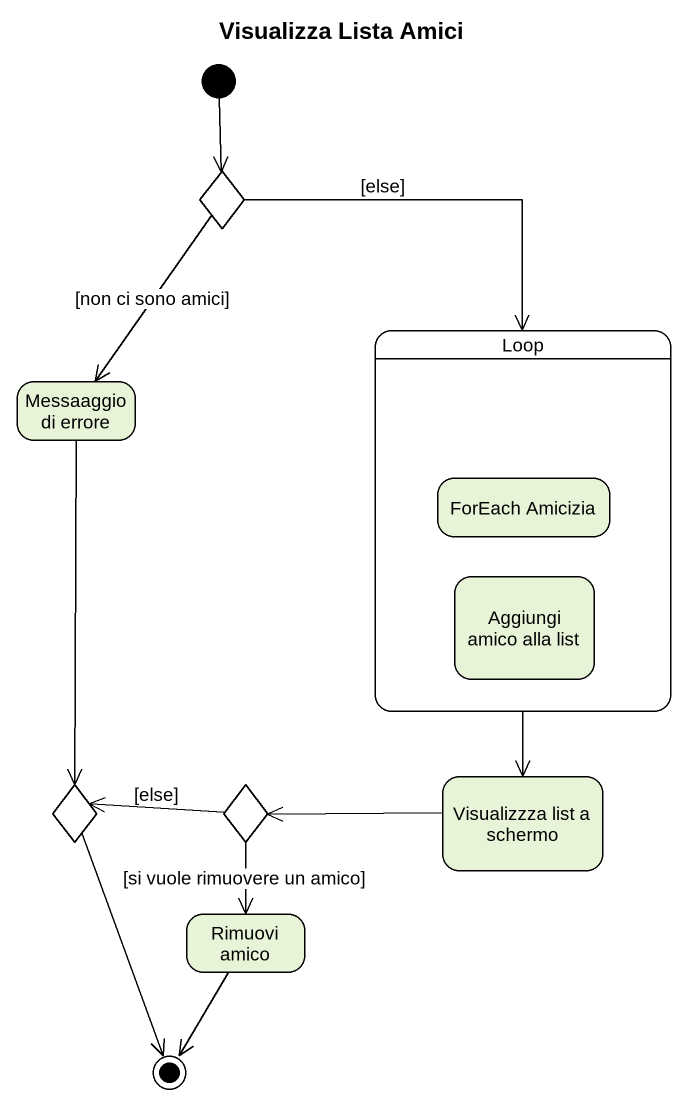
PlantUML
@startuml
title Visualizza Lista Amici
hide empty description
state choice1 <<choice>>
state "Loop" as Loop_ {
  state "ForEach Amicizia" as ForEach_Amicizia
  state "Aggiungi amico alla list" as Aggiungi_amico_alla_list
}
state "Messaaggio di errore" as Messaaggio_di_errore
state choice2 <<choice>>
state choice3 <<choice>>
state "Visualizzza list a schermo" as Visualizzza_list_a_schermo
state "Rimuovi amico" as Rimuovi_amico
[*] --> choice1
choice1 --> Loop_ : [else]
choice1 --> Messaaggio_di_errore : [non ci sono amici]
Loop_ --> Visualizzza_list_a_schermo
Messaaggio_di_errore --> choice2
choice3 -left-> choice2 : [else]
choice3 --> Rimuovi_amico : [si vuole rimuovere un amico]
Visualizzza_list_a_schermo -left-> choice3
choice2 --> [*]
Rimuovi_amico --> [*]
@enduml
